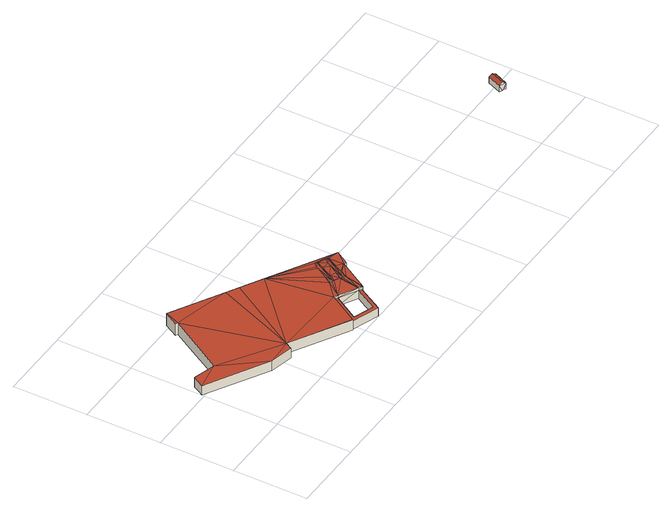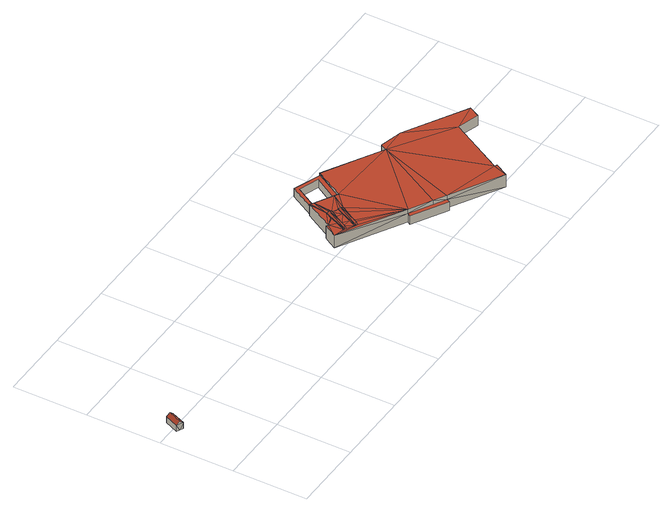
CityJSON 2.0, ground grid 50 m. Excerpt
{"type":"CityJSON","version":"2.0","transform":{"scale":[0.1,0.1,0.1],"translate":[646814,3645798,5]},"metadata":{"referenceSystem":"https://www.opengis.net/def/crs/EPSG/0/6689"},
"CityObjects":{
"building1":{"type":"Building","attributes":{"class":"3001","usage":"402","yearOfConstruction":"0001","measuredHeight":9.5,"storeysAboveGround":1,"storeysBelowGround":0,"BuildingIDAttribute.prefecture":"43","BuildingIDAttribute.city":"43206","BuildingDetailAttribute.totalFloorArea":6872,"BuildingDetailAttribute.buildingFootprintArea":6872,"BuildingDetailAttribute.buildingStructureType":"604","BuildingDetailAttribute.buildingStructureOrgType":"604","BuildingDetailAttribute.urbanPlanType":"21","BuildingDetailAttribute.majorUsage":"402","BuildingDetailAttribute.orgUsage2":"4021","BuildingDetailAttribute.surveyYear":2022,"LargeCustomerFacilityAttribute.class":"1","LargeCustomerFacilityAttribute.name":"グッデイ玉名店","LargeCustomerFacilityAttribute.totalFloorArea":4995,"LargeCustomerFacilityAttribute.surveyYear":2022,"RiverFloodingRiskAttribute.description":"1","RiverFloodingRiskAttribute.rank":"2","RiverFloodingRiskAttribute.depth":0.9,"RiverFloodingRiskAttribute.adminType":"1","RiverFloodingRiskAttribute.scale":"1","RiverFloodingRiskAttribute.duration":33.6,"HighTideRiskAttribute.description":"1","HighTideRiskAttribute.rankOrg":"4","HighTideRiskAttribute.depth":2.74},"geometry":[{"type":"Solid","lod":"2","boundaries":[[[[0,1,2]],[[0,2,3]],[[3,2,4]],[[5,6,7]],[[8,6,5]],[[9,5,7]],[[10,11,9]],[[10,12,11]],[[4,13,14]],[[15,13,16]],[[17,18,16]],[[19,5,9]],[[2,19,4]],[[20,21,11]],[[20,22,21]],[[22,23,21]],[[21,24,25]],[[26,27,18]],[[27,28,25]],[[13,9,11]],[[4,19,13]],[[16,13,29]],[[18,17,26]],[[16,29,17]],[[13,19,9]],[[21,29,11]],[[21,25,30]],[[26,28,27]],[[25,28,30]],[[13,11,29]],[[30,29,21]],[[31,32,33]],[[34,35,36]],[[36,35,37]],[[38,39,37]],[[32,40,33]],[[32,41,42]],[[36,37,43]],[[34,36,31]],[[44,45,46]],[[41,46,47]],[[41,47,42]],[[31,41,32]],[[41,48,46]],[[49,50,40]],[[33,40,50]],[[33,51,31]],[[34,31,51]],[[35,34,52]],[[39,53,37]],[[37,53,54]],[[46,48,55]],[[56,45,44]],[[57,54,53]],[[43,37,58]],[[59,56,44]],[[35,60,37]],[[60,38,37]],[[61,62,39]],[[57,53,63]],[[61,39,38]],[[44,46,55]],[[64,50,49]],[[35,52,65]],[[59,44,66]],[[67,50,64]],[[68,69,70]],[[71,69,68]],[[5,39,62,8]],[[71,72,69]],[[72,73,69]],[[45,56,74]],[[56,59,74]],[[45,74,46]],[[75,76,77]],[[76,78,77]],[[7,6,8,62,61]],[[79,80,81,82,83]],[[84,32,42]],[[73,84,42]],[[73,42,47]],[[73,47,74]],[[74,47,46]],[[23,85,44,21]],[[17,86,87,26]],[[30,28,26,87,88]],[[4,54,57,3]],[[10,79,83,12]],[[18,27,25,89,90]],[[91,92,71]],[[91,70,44]],[[91,75,93]],[[35,76,75]],[[92,72,71]],[[91,71,68]],[[91,93,92]],[[70,91,68]],[[67,72,92]],[[64,72,67]],[[35,75,91]],[[35,65,76]],[[44,70,66]],[[85,91,44]],[[1,63,53,2]],[[94,78,52]],[[78,76,65]],[[52,78,65]],[[40,84,49]],[[32,84,40]],[[95,37,54]],[[9,80,79,10]],[[33,96,51]],[[51,96,78]],[[51,78,94]],[[51,94,34]],[[1,0,3,57,63]],[[96,77,78]],[[21,44,55,24]],[[15,58,37,13]],[[50,67,77]],[[96,50,77]],[[77,67,92]],[[89,88,87,86,97,98,99,90]],[[5,19,2,53,39]],[[34,94,52]],[[74,69,73]],[[33,50,96]],[[29,97,86,17]],[[23,22,20,91,85]],[[41,97,88]],[[48,88,89]],[[30,88,29]],[[88,97,29]],[[31,98,97]],[[24,89,25]],[[55,89,24]],[[36,98,31]],[[55,48,89]],[[41,31,97]],[[48,41,88]],[[59,66,69]],[[74,59,69]],[[69,66,70]],[[81,60,82]],[[81,80,60]],[[80,38,60]],[[82,60,35]],[[20,11,82]],[[80,61,38]],[[7,61,80]],[[9,7,80]],[[82,35,91]],[[20,82,91]],[[14,95,54,4]],[[92,93,77]],[[93,75,77]],[[13,37,95,14]],[[12,83,82,11]],[[18,90,99,16]],[[84,73,49]],[[73,72,64]],[[49,73,64]],[[98,36,43]],[[99,98,43]],[[99,43,58]],[[99,58,15]],[[99,15,16]]]],"semantics":{"surfaces":[{"type":"GroundSurface"},{"type":"RoofSurface"},{"type":"WallSurface"}],"values":[[0,0,0,0,0,0,0,0,0,0,0,0,0,0,0,0,0,0,0,0,0,0,0,0,0,0,0,0,0,0,0,1,1,1,1,1,1,1,1,1,1,1,1,1,1,1,1,1,1,1,1,1,1,1,1,1,1,1,1,1,1,1,1,1,1,1,2,2,2,1,1,2,2,2,1,1,2,1,2,2,2,2,2,2,2,2,2,2,2,1,1,1,1,1,1,1,1,1,1,1,1,1,1,2,1,1,1,2,2,1,2,2,2,2,2,2,1,2,2,1,1,1,1,2,2,1,2,2,2,2,2,2,2,2,2,2,2,2,2,2,1,1,1,2,2,2,2,2,2,2,2,2,2,2,2,2,2,2,2,1,1,1,2,2,2,2,2]]}}]},
"building2":{"type":"Building","attributes":{"対照番号":"36841","class":"3001","usage":"422","yearOfConstruction":"0001","measuredHeight":6.3,"storeysAboveGround":1,"storeysBelowGround":0,"BuildingIDAttribute.prefecture":"43","BuildingIDAttribute.city":"43206","BuildingDetailAttribute.totalFloorArea":41,"BuildingDetailAttribute.buildingFootprintArea":41,"BuildingDetailAttribute.buildingStructureType":"601","BuildingDetailAttribute.buildingStructureOrgType":"601","BuildingDetailAttribute.urbanPlanType":"21","BuildingDetailAttribute.majorUsage":"422","BuildingDetailAttribute.orgUsage2":"4226","BuildingDetailAttribute.surveyYear":2022,"RiverFloodingRiskAttribute.description":"1","RiverFloodingRiskAttribute.rank":"2","RiverFloodingRiskAttribute.depth":0.68,"RiverFloodingRiskAttribute.adminType":"1","RiverFloodingRiskAttribute.scale":"1","RiverFloodingRiskAttribute.duration":30.1,"HighTideRiskAttribute.description":"1","HighTideRiskAttribute.rankOrg":"4","HighTideRiskAttribute.depth":2.17},"geometry":[{"type":"Solid","lod":"2","boundaries":[[[[100,101,102]],[[103,101,100]],[[102,101,104]],[[100,102,105]],[[100,105,106]],[[107,108,106,105,102,104,109]],[[100,110,111,103]],[[104,101,112,109]],[[108,110,100,106]],[[103,111,112,101]],[[107,112,110]],[[107,109,112]],[[107,110,108]],[[110,112,111]]]],"semantics":{"surfaces":[{"type":"WallSurface"},{"type":"GroundSurface"},{"type":"RoofSurface"}],"values":[[0,0,0,0,0,1,2,0,0,2,0,0,0,0]]}}]}
},
"vertices":[
[23,555,0],[44,592,0],[190,549,0],[1,518,0],[408,283,0],[406,923,0],[416,978,0],[443,1023,0],[390,932,0],[785,827,0],[798,850,0],[1013,696,0],[1026,719,0],[586,290,0],[560,246,0],[971,68,0],[974,73,0],[1011,87,0],[1156,7,0],[298,736,0],[1439,451,0],[1371,370,0],[1413,406,0],[1387,361,0],[1258,173,0],[1253,176,0],[1147,39,0],[1204,92,0],[1191,113,0],[1112,257,0],[1234,187,0],[1112,257,82],[1248,320,86],[1214,342,86],[1184,359,86],[1013,696,93],[1087,271,82],[586,290,74],[785,827,93],[406,923,89],[1253,329,86],[1234,187,82],[1252,318,86],[974,73,74],[1371,370,89],[1299,339,87],[1279,302,86],[1263,311,86],[1253,176,82],[1276,368,88],[1240,386,88],[1199,350,86],[1209,403,88],[190,549,75],[408,283,71],[1258,173,82],[1304,346,88],[1,518,71],[971,68,74],[1307,352,88],[868,779,93],[443,1023,93],[390,932,89],[44,592,74],[1311,425,90],[1254,477,91],[1334,404,90],[1276,457,90],[1356,474,92],[1356,474,95],[1365,468,92],[1347,479,92],[1328,454,91],[1263,311,95],[1279,302,87],[1282,516,92],[1263,491,91],[1291,511,95],[1199,350,95],[798,850,64],[785,827,64],[868,779,64],[1013,696,64],[1026,719,64],[1248,320,87],[1387,361,89],[1011,87,60],[1147,39,60],[1234,187,60],[1253,176,60],[1156,7,60],[1439,451,93],[1300,506,92],[1291,511,92],[1184,359,87],[560,246,72],[1214,342,87],[1112,257,60],[1087,271,60],[974,73,60],
[3324,437,50],[3281,456,50],[3302,447,4],[3302,447,67],[3281,456,4],[3313,442,4],[3324,437,4],[3341,540,4],[3364,530,4],[3321,549,4],[3364,530,50],[3341,540,67],[3321,549,50]
]}
